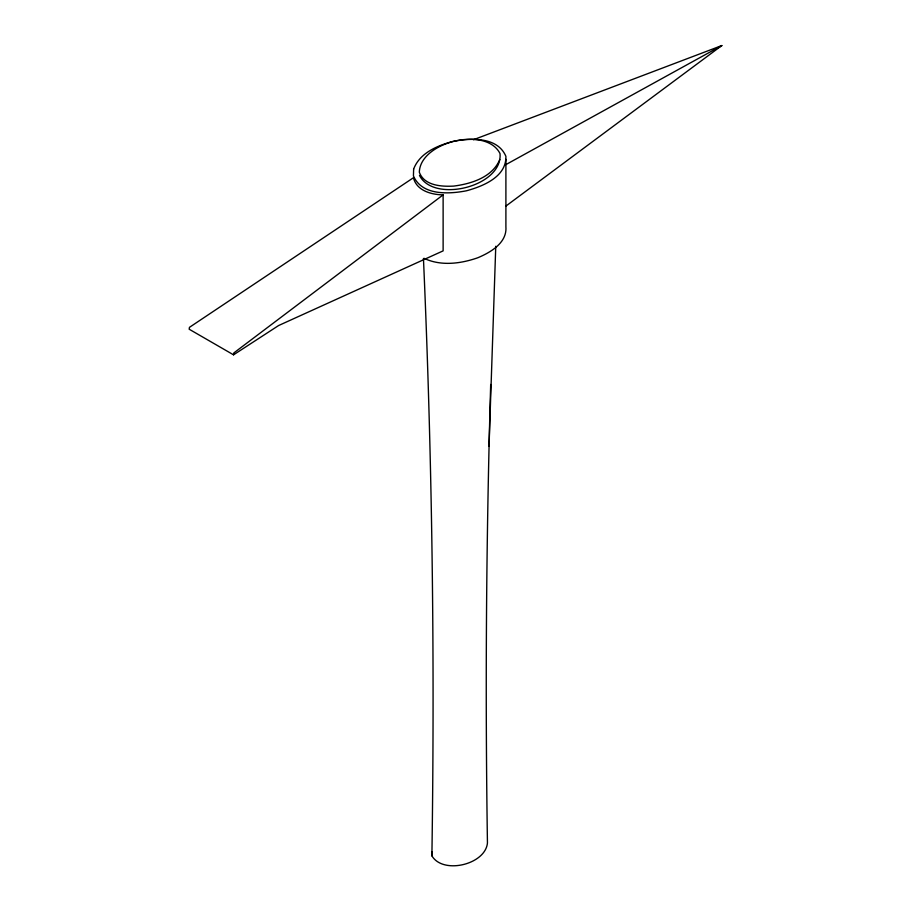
<?xml version="1.0" encoding="UTF-8"?>
<svg xmlns="http://www.w3.org/2000/svg" width="911" height="911" viewBox="0 0 911 911"><rect width="100%" height="100%" fill="white"/><g stroke="black" fill="none" stroke-linecap="round" stroke-linejoin="round"><path stroke-width="1.37" d="M490.687 384.465C486.235 537.262 485.119 690.151 487.442 842.994C485.404 864.585 442.997 874.765 431.894 855.839C434.877 656.694 432.235 457.459 423.444 258.485M431.894 855.839L432.019 851.796M489.161 442.029L489.025 446.333L495.766 246.255M424.105 258.348C440.97 266.331 460.772 263.734 477.842 257.745C490.619 252.336 507.199 242.838 505.901 226.771L505.901 159.334M233.546 354.834L233.831 352.944L443.122 194.863L443.122 250.867L278.607 325.534L233.546 354.834L189.169 329.213L189.465 327.334L413.446 177.736C416.532 190.672 431.393 194.726 443.122 194.863M499.832 159.459C492.452 177.292 471.306 183.828 453.689 186.095C441.448 186.732 424.253 185.742 419.322 172.247C420.165 141.74 486.189 125.946 500.014 153.572C503.02 186.584 433.659 203.574 419.481 175.413M505.73 206.205L721.831 45.55L473.481 139.725M505.73 164.697L721.831 45.55L715.579 48.943M413.64 169.082L413.435 175.891C421.884 195.694 448.724 194.225 466.466 190.786C483.035 186.288 506.527 176.768 505.901 156.328C497.452 136.525 470.611 137.994 452.869 141.433C437.394 145.612 419.709 152.934 413.64 169.082"/></g></svg>
